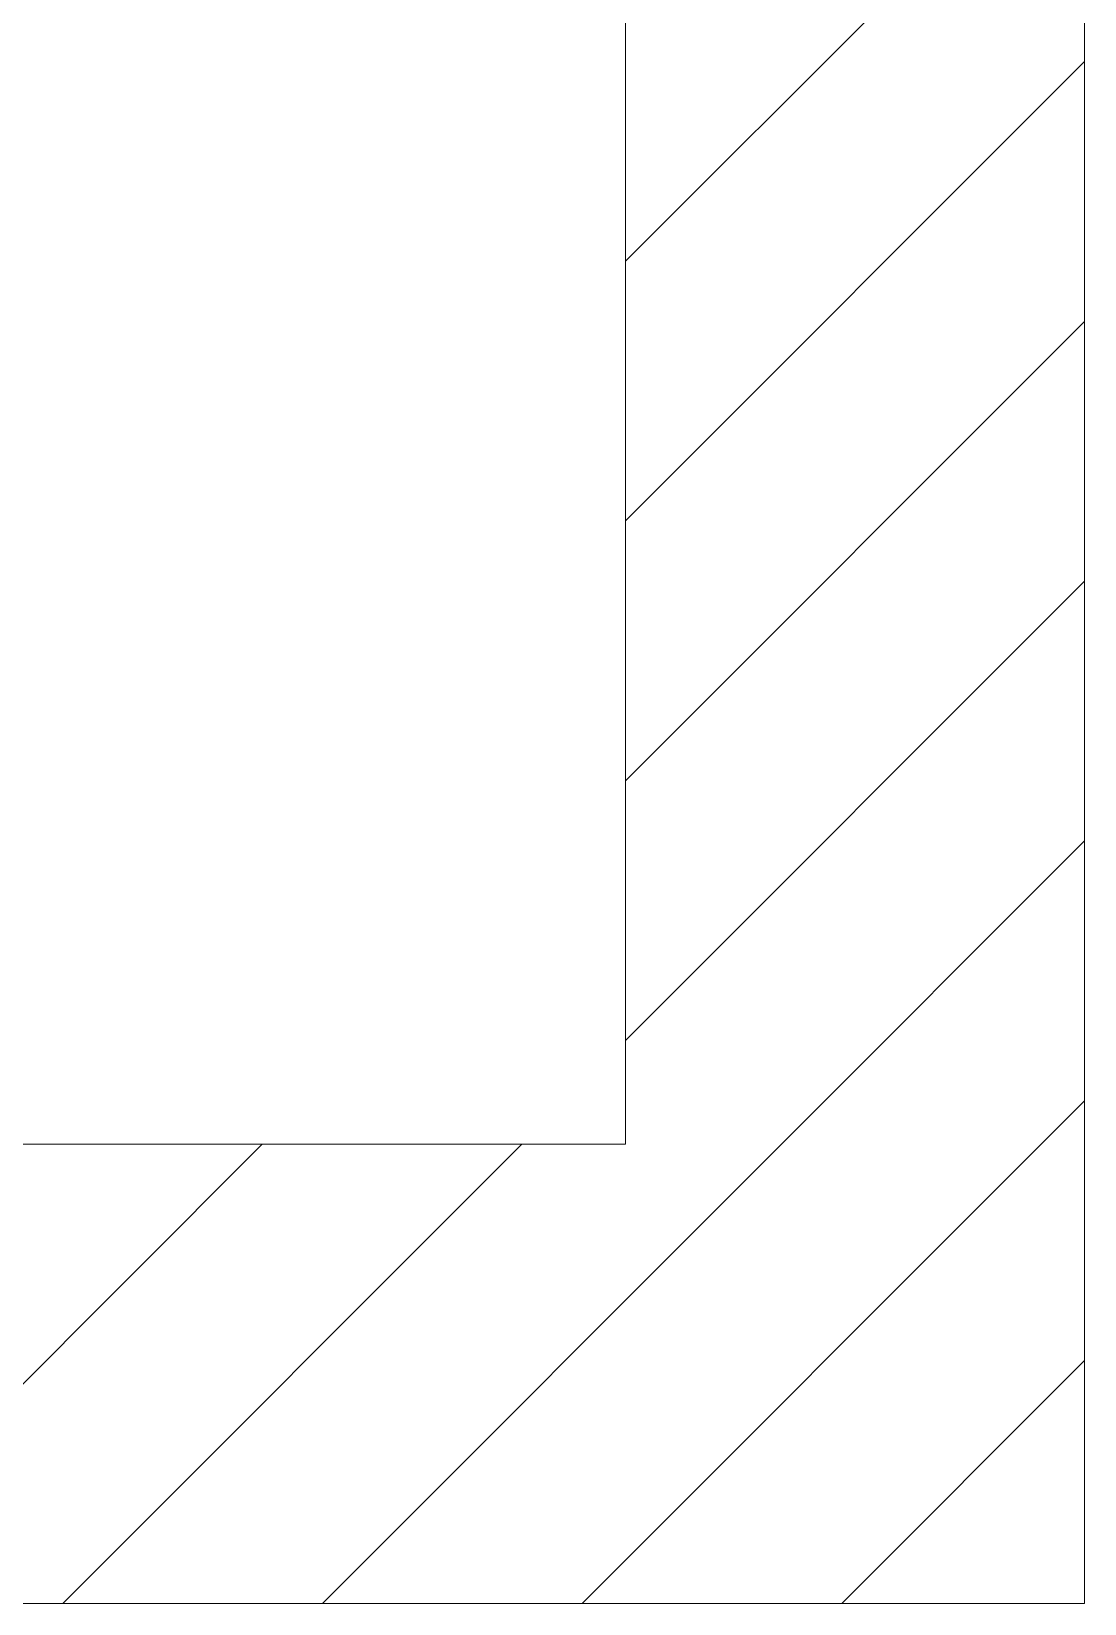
# Model space of a CAD drawing. Header units: millimetres. Extents: x 1680 to 166026, y 35966 to 91121.
# Drawn here: x 131432 to 132350, y 45245 to 46614 of the extents above; entities that cross this region are included whole.
import ezdxf

# ---------------------------------------------------------------- set-up
doc = ezdxf.new("R2010")
doc.units = ezdxf.units.MM

# ---------------------------------------------------------------- blocks, each defined once
blk = doc.blocks.new('plan')
at = {"color": 252, "lineweight": 20, "true_color": 0x939598}
for p, q in [((503332.1, -213712.2), (503332.1, -192512.2)), ((502932.1, -202172.2), (502932.1, -213312.2)), ((502932.1, -213312.2), (501992.1, -213312.2)), ((501992.1, -213712.2), (503332.1, -213712.2))]:
    blk.add_line(p, q, dxfattribs=at)
at = {"color": 252, "linetype": 'Continuous', "lineweight": 20, "true_color": 0x939598}
for p, q in [((502932.1, -212542.9), (503332.1, -212142.9)), ((502932.1, -212769.2), (503332.1, -212369.2)), ((502932.1, -212995.5), (503332.1, -212595.5)), ((502932.1, -213221.8), (503332.1, -212821.8)), ((503067.9, -213312.2), (503332.1, -213048)), ((503294.2, -213312.2), (503332.1, -213274.3)), ((502215.4, -213712.2), (502615.4, -213312.2)), ((502441.6, -213712.2), (502841.6, -213312.2)), ((502667.9, -213712.2), (503067.9, -213312.2)), ((502894.2, -213712.2), (503294.2, -213312.2)), ((503120.5, -213712.2), (503332.1, -213500.6))]:
    blk.add_line(p, q, dxfattribs=at)

msp = doc.modelspace()

# ---------------------------------------------------------------- block references
msp.add_blockref('plan', (-370982.2, 258957.2))

doc.saveas('drawing.dxf')
